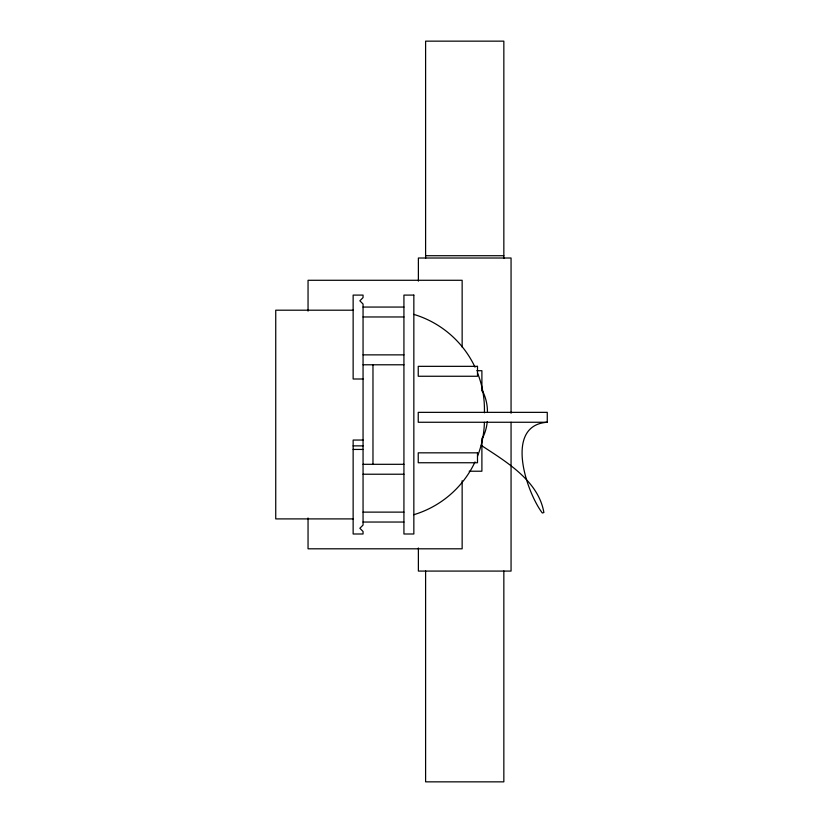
<?xml version="1.0" encoding="UTF-8"?>
<svg xmlns="http://www.w3.org/2000/svg" width="823" height="823" viewBox="0 0 823 823"><rect width="100%" height="100%" fill="white"/><g stroke="black" fill="none" stroke-linecap="round" stroke-linejoin="round"><path stroke-width="1.23" d="M547.264 422.261L418.238 422.261L418.238 412.354L547.264 412.354L547.264 422.261C503.861 425.193 526.391 491.989 542.316 512.986L543.89 512.544C538.407 480.714 506.207 461.796 481.249 445.387M425.604 255.716L503.841 255.716M363.056 307.061L403.928 307.061M353.458 310.199L275.736 310.199L275.736 518.902L353.458 518.902M363.056 316.968L403.928 316.968M363.056 354.867L403.928 354.867M363.056 364.784L403.928 364.784M476.805 370.7L481.897 370.7L481.897 391.059M363.056 379.002L353.139 379.002L353.139 295.097L363.056 295.097L363.056 297.607L359.857 300.817L363.056 304.026L363.056 525.064L359.857 528.273L363.056 531.483L363.056 533.993L353.139 533.993L353.139 440.058L363.056 440.038M353.139 445.871L363.056 445.871M353.139 449.44L363.056 449.44M363.056 464.306L403.928 464.306M469.172 471.219L481.897 471.219L481.897 438.134M363.056 474.223L403.928 474.223M363.056 512.122L403.928 512.122M363.056 522.039L403.928 522.039M511.062 413.259L511.062 258.011L418.382 258.011L418.382 281.106M511.062 422.24L511.062 571.08L418.382 571.08L418.382 547.984M503.841 258.473L503.841 41.15L425.604 41.15L425.604 258.473M503.841 570.956L503.841 781.85L425.604 781.85L425.604 570.956M484.438 412.807L484.438 409.329A99.13 99.13 0 0 0 477.484 372.84M462.145 347.09L462.145 280.283L308.049 280.283L308.049 311.115M462.145 480.714L462.145 548.807L308.049 548.807L308.049 517.976M372.973 364.784L372.973 464.306M482.299 390.493A46.026 46.026 0 0 1 487.442 411.634M487.257 421.592A46.026 46.026 0 0 1 482.813 437.569M484.408 422.312A99.13 99.13 0 0 1 477.484 456.251M475.015 461.95A99.13 99.13 0 0 1 413.753 514.725M413.753 314.365A99.13 99.13 0 0 1 475.015 367.14M413.846 295.097L403.928 295.097L403.928 533.993L413.846 533.993L413.846 295.097M477.494 366.338L418.238 366.338L418.238 376.255L477.494 376.255L477.494 366.338M477.494 452.835L418.238 452.835L418.238 462.752L477.494 462.752L477.494 452.835"/></g></svg>
